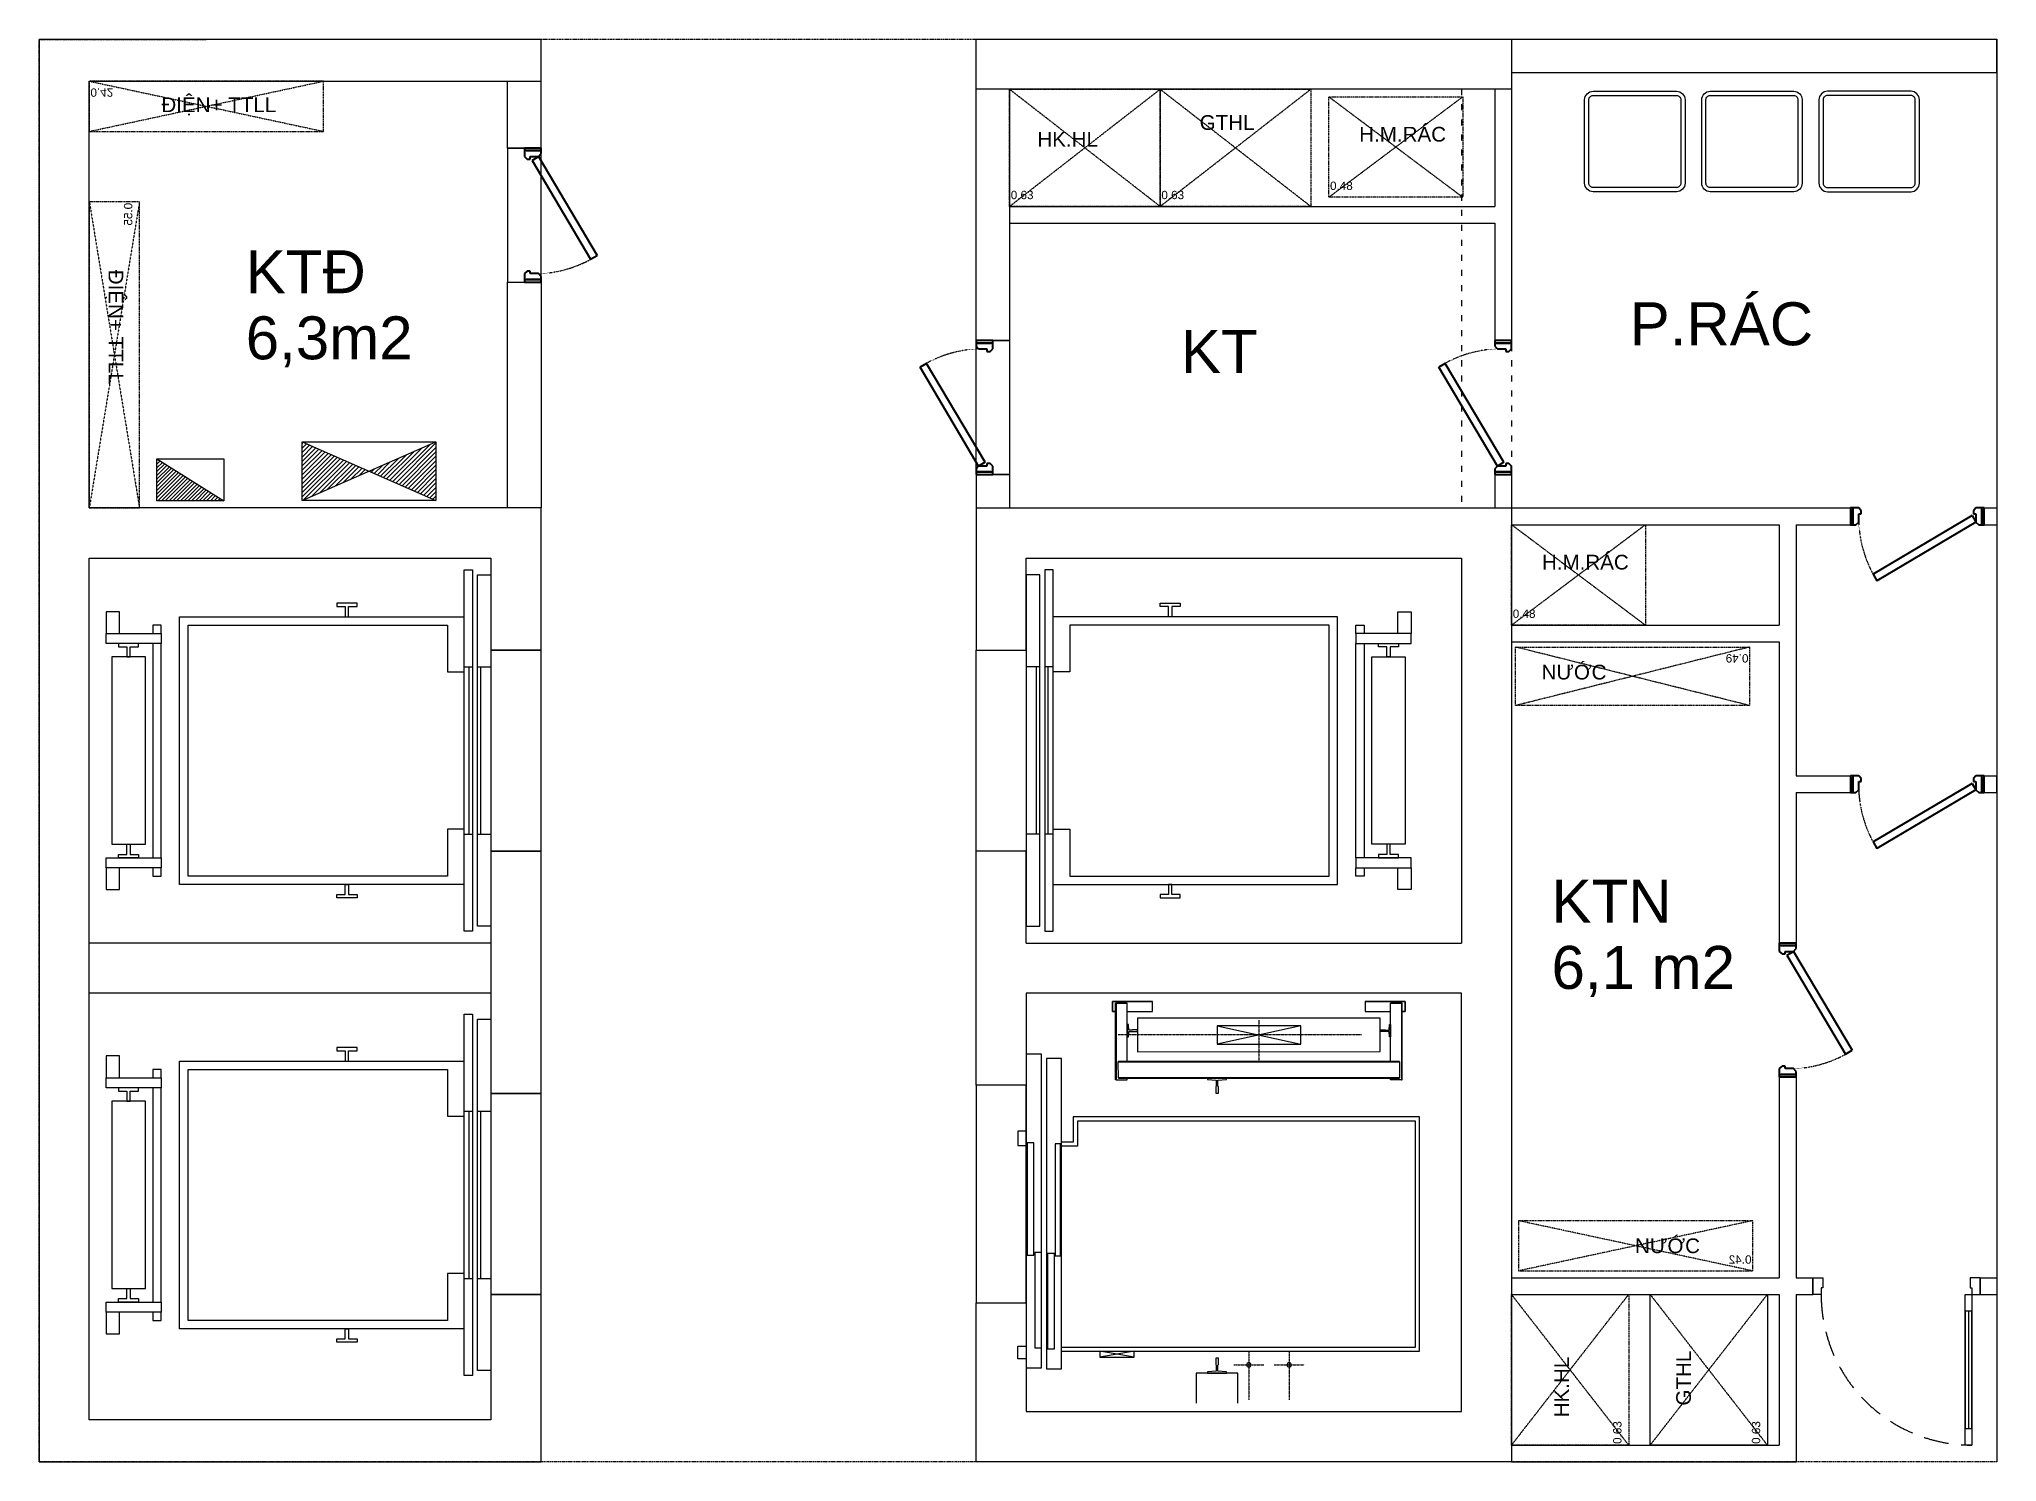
# Model space of a CAD drawing. Header units: millimetres. Extents: x -8540 to 3160, y -10300 to -1799.
import ezdxf
from ezdxf.enums import TextEntityAlignment as Align

# ---------------------------------------------------------------- set-up
doc = ezdxf.new("R2010")
doc.units = ezdxf.units.MM
for name, pattern in [('250602-MB CO CAU CĂN HO X1-3A-1$0$Xr_truc thang N3 tang dien hinh$0$T-Can ho$0$HIDDEN3', [0.2, 0.1, -0.1]), ('3PN B$0$HIDDENX2', [0.75, 0.5, -0.25]), ('ACAD_ISO02W100', [15, 12, -3]), ('ACAD_ISO03W100', [30, 12, -18]), ('HIDDEN', [9.525, 6.35, -3.175]), ('HIDDEN3', [0.2, 0.1, -0.1]), ('Xr_truc thang N3 tang dien hinh$0$T-Can ho$0$HIDDEN3', [0.2, 0.1, -0.1]), ('Xref Y2-Y4 ME$0$Xref MB Y2.Y4$0$Xr_truc thang N3 tang dien hinh$0$T-Can ho$0$HIDDEN3', [0.2, 0.1, -0.1]), ('Xref.Trục tầng 1$0$CENTER2', [1.125, 0.75, -0.125, 0.125, -0.125])]:
    doc.linetypes.add(name, pattern=pattern)
doc.layers.get('0').update_dxf_attribs({"color": 231})
for name, color, linetype in [('A-CONC', 2, 'Continuous'), ('A-DOOR', 142, 'Continuous'), ('A-FINE', 255, 'Continuous'), ('A-HIDD', 45, 'HIDDEN'), ('ICU. BE TONG', 6, 'Continuous'), ('MDI-BAO-TM', 3, 'HIDDEN')]:
    doc.layers.add(name, color=color, linetype=linetype)
for name, color, linetype, lineweight in [('A-FNSH', 253, 'Continuous', 9), ('A-LITE', 9, 'Continuous', 9), ('A-Truc', 10, 'Xref.Trục tầng 1$0$CENTER2', 9), ('A-Truc ky thuat', 162, 'Continuous', 0), ('A-WALL', 1, 'Continuous', 13), ('AS3_HIDDEN', 253, 'ACAD_ISO02W100', 15), ('NKB-Fur', 44, 'Continuous', 9), ('text', 7, 'Continuous', 20), ('Xref Y2-Y4 ME$0$Xref MB Y2.Y4$0$LM DIEN', 150, 'Continuous', 5)]:
    doc.layers.add(name, color=color, linetype=linetype, lineweight=lineweight)
doc.styles.add('250602-MB CO CAU CĂN HO X1-3A-1$0$Xr_truc thang N3 tang dien hinh$0$T-Can ho$0$Arial', font='arial.ttf')
doc.styles.add('PVT_Chu Thuong', font='arial.ttf', dxfattribs={"width": 0.8})
doc.styles.add('Xr_truc thang N3 tang dien hinh$0$T-Can ho$0$Arial', font='arial.ttf')
doc.styles.add('Xref Y2-Y4 ME$0$Xref MB Y2.Y4$0$Xr_truc thang N3 tang dien hinh$0$T-Can ho$0$Arial', font='arial.ttf')

# ---------------------------------------------------------------- blocks, each defined once
blk = doc.blocks.new('*U18')
blk.add_lwpolyline([(0, 0), (0, 700), (900, 700), (900, 0)], close=True)
at = {"linetype": 'Xr_truc thang N3 tang dien hinh$0$T-Can ho$0$HIDDEN3'}
for points in [[(0, 0), (900, 700)], [(0, 700), (900, 0)]]:
    blk.add_lwpolyline(points, dxfattribs=at)
at = {"style": 'Xr_truc thang N3 tang dien hinh$0$T-Can ho$0$Arial'}
blk.add_text('0.63', height=50, dxfattribs=at).set_placement((7, 43))
blk.add_attdef('--', text='', height=88, dxfattribs=at).set_placement((127, 190), align=Align.MIDDLE_CENTER)
blk = doc.blocks.new('*U19')
blk.add_lwpolyline([(0, 0), (0, 700), (900, 700), (900, 0)], close=True)
at = {"linetype": '250602-MB CO CAU CĂN HO X1-3A-1$0$Xr_truc thang N3 tang dien hinh$0$T-Can ho$0$HIDDEN3'}
for points in [[(0, 0), (900, 700)], [(0, 700), (900, 0)]]:
    blk.add_lwpolyline(points, dxfattribs=at)
at = {"style": '250602-MB CO CAU CĂN HO X1-3A-1$0$Xr_truc thang N3 tang dien hinh$0$T-Can ho$0$Arial'}
blk.add_text('0.63', height=50, dxfattribs=at).set_placement((7, 43))
blk.add_attdef('--', text='', height=88, dxfattribs=at).set_placement((127, 190), align=Align.MIDDLE_CENTER)
blk = doc.blocks.new('trx')
at = {"layer": 'NKB-Fur'}
for points in [[(1678104, 1027031), (1678604, 1027031, -0.414214), (1678654, 1026981), (1678654, 1026481, -0.414214), (1678604, 1026431), (1678104, 1026431, -0.414214), (1678054, 1026481), (1678054, 1026981, -0.414214)], [(1678104, 1027006), (1678604, 1027006, -0.414214), (1678629, 1026981), (1678629, 1026481, -0.414214), (1678604, 1026456), (1678104, 1026456, -0.414214), (1678079, 1026481), (1678079, 1026981, -0.414214)]]:
    blk.add_lwpolyline(points, format="xyb", close=True, dxfattribs=at)
blk = doc.blocks.new('THANG TÀNG DH_dwg_tm1700x1700mb-2265521-MẶT BẰNG TẦNG 08-11')
for p, q in [((-160, 500), (-110, 500)), ((-130, -500), (-130, 500)), ((-80, 500), (0, 500)), ((-60, -500), (-60, 500)), ((-160, -500), (-110, -500)), ((-80, -500), (0, -500))]:
    blk.add_line(p, q)
at = {"flags": 128}
for points in [[(-110, -1080), (-160, -1080), (-160, 1080), (-110, 1080)], [(-80, 1050), (0, 1050), (0, -1050), (-80, -1050)], [(-2220, 830), (-2300, 830), (-2300, 700), (-2220, 700)], [(-850, 860), (-800, 860), (-800, 880), (-920, 880), (-920, 860), (-870, 860), (-870, 800), (-850, 800)], [(-1970, 750), (-2020, 750), (-2020, 700), (-1970, 700)], [(-1970, 640), (-2020, 640), (-2020, -640), (-1970, -640), (-1970, 640), (-2300, 640), (-2300, 700), (-1970, 700)], [(-2155, 620), (-2105, 620), (-2105, 640), (-2225, 640), (-2225, 620), (-2175, 620), (-2175, 560), (-2155, 560)], [(-2065, 560), (-2265, 560), (-2265, -560), (-2065, -560)], [(-2155, -620), (-2105, -620), (-2105, -640), (-2225, -640), (-2225, -620), (-2175, -620), (-2175, -560), (-2155, -560)], [(-1970, -700), (-2020, -700), (-2020, -750), (-1970, -750), (-1970, -700), (-2300, -700), (-2300, -640), (-1970, -640)], [(-2220, -700), (-2300, -700), (-2300, -830), (-2220, -830)], [(-850, -860), (-800, -860), (-800, -880), (-920, -880), (-920, -860), (-870, -860), (-870, -800), (-850, -800)]]:
    blk.add_lwpolyline(points, close=True, dxfattribs=at)
for points in [[(-160, -800), (-1860, -800), (-1860, 800), (-160, 800)], [(-160, -470), (-260, -470), (-260, -750), (-1810, -750), (-1810, 750), (-260, 750), (-260, 470), (-160, 470)]]:
    blk.add_lwpolyline(points, dxfattribs=at)
blk = doc.blocks.new('THANG TÀNG DH_dwg_MB DH 5T TC 180$0$2_thang maycuon$0$Z$W__23185-2265523-MẶT BẰNG TẦNG 08-11')
at = {"flags": 128}
blk.add_lwpolyline([(57, -89), (-57, -89), (-57, -81), (-4.75, -78), (-4.75, -41.25), (-8, -38), (-8, 0), (8, 0), (8, -38), (4.75, -41.25), (4.75, -78), (57, -81)], close=True, dxfattribs=at)
blk = doc.blocks.new('THANG TÀNG DH_dwg_tm1400x2100mb-2265527-MẶT BẰNG TẦNG 08-11')
for p, q in [((1812, 2080), (1817, 2080)), ((710, 1945), (1210, 1835))]:
    blk.add_line(p, q)
at = {"flags": 128}
for points in [[(325, 2090), (85, 2090), (85, 2030), (103, 2030), (85, 2030), (85, 2090), (325, 2090), (325, 2030), (173, 2030)], [(103, 2080), (108, 2080), (108, 1622), (103, 1622), (103, 2080), (108, 2080), (110, 2080), (118, 2080), (171, 2080), (173, 2080)], [(173, 1732), (173, 2080), (171, 2080), (118, 2080), (110, 2080), (108, 2080)], [(1747, 2030), (1595, 2030), (1595, 2090), (1835, 2090), (1835, 2030), (1817, 2030), (1835, 2030), (1835, 2090), (1595, 2090)], [(1812, 1622), (1817, 1622), (1817, 2080), (1812, 2080), (1810, 2080), (1802, 2080), (1810, 2080), (1812, 2080), (1812, 1622), (1810, 1622), (1802, 1622), (1749, 1622), (1747, 1622), (1747, 1632)], [(1747, 1732), (1747, 2080), (1802, 2080), (1747, 2080)], [(1210, 1945), (1210, 1835), (710, 1835), (710, 1945), (1210, 1945), (710, 1835)], [(120, 1729), (120, 1732), (1800, 1732), (1800, 1729)], [(1800, 1634), (1800, 1638), (1800, 1641), (1800, 1650), (1800, 1713), (1800, 1722), (1800, 1725), (1800, 1729), (120, 1729), (120, 1725), (120, 1722), (120, 1713), (120, 1650), (120, 1641), (120, 1638), (120, 1634)], [(2139, 1750), (2229, 1750), (2229, -105), (2140, -105), (2140, 1750)], [(108, 1622), (110, 1622), (118, 1622), (171, 1622), (173, 1622), (173, 1632)], [(2140, 0), (0, 0), (0, 1400), (2070, 1400), (2070, 1250), (2140, 1250)], [(2140, 25), (25, 25), (25, 1375), (2045, 1375), (2045, 1225), (2140, 1225)], [(2260, 590), (2300, 590), (2300, 20), (2260, 20)], [(2350, -25), (2350, -45), (2400, -45), (2400, 30), (2350, 30)], [(1705, -35), (1910, 0), (1910, -35), (1705, -35), (1705, 0), (1910, -35)], [(1085, -310), (1085, -132), (1335, -132), (1335, -310)]]:
    blk.add_lwpolyline(points, dxfattribs=at)
for points in [[(108, 2076), (108, 2075)], [(1685, 1790), (235, 1790), (235, 1990), (1685, 1990)], [(182, 1919), (180, 1952), (173, 1952), (173, 1878), (180, 1878), (182, 1911), (204, 1911), (205, 1910), (235, 1910), (235, 1920), (205, 1920), (204, 1919)], [(1738, 1919), (1740, 1952), (1747, 1952), (1747, 1878), (1740, 1878), (1738, 1911), (1716, 1911), (1715, 1910), (1685, 1910), (1685, 1920), (1715, 1920), (1716, 1919)], [(2350, 1775), (2350, -100), (2260, -100), (2260, 1775)], [(1800, 1632), (120, 1632), (120, 1634), (1800, 1634)], [(1153, 1632), (1267, 1632), (1267, 1624), (1215, 1620), (1215, 1584), (1218, 1580), (1218, 1542), (1202, 1542), (1202, 1580), (1205, 1584), (1205, 1620), (1153, 1624)], [(2400, 1315), (2400, 1230), (2350, 1230), (2350, 1315)], [(2145, 570), (2145, 1240), (2177, 1240), (2177, 570)], [(2345, 1245), (2345, 575), (2305, 575), (2305, 1245)], [(2224, 585), (2224, 15), (2182, 15), (2182, 585)]]:
    blk.add_lwpolyline(points, close=True, dxfattribs=at)
for centre in [(779, -82), (1020, -82)]:
    blk.add_circle(centre, 13)
at = {"layer": 'A-Truc'}
for p, q in [((347, 1890), (1801, 1890)), ((960, 1980), (960, 1730)), ((779, 0), (779, -290)), ((1020, 0), (1020, -290)), ((869, -82), (689, -82)), ((1110, -82), (930, -82))]:
    blk.add_line(p, q, dxfattribs=at)
at = {"zscale": -1}
blk.add_blockref('THANG TÀNG DH_dwg_MB DH 5T TC 180$0$2_thang maycuon$0$Z$W__23185-2265523-MẶT BẰNG TẦNG 08-11', (1210, -42), dxfattribs=at)
blk = doc.blocks.new('*U23')
blk.add_lwpolyline([(0, 0), (0, 300), (1400, 300), (1400, 0)], close=True)
at = {"linetype": 'Xref Y2-Y4 ME$0$Xref MB Y2.Y4$0$Xr_truc thang N3 tang dien hinh$0$T-Can ho$0$HIDDEN3'}
for points in [[(0, 0), (1400, 300)], [(0, 300), (1400, 0)]]:
    blk.add_lwpolyline(points, dxfattribs=at)
at = {"style": 'Xref Y2-Y4 ME$0$Xref MB Y2.Y4$0$Xr_truc thang N3 tang dien hinh$0$T-Can ho$0$Arial'}
blk.add_text('0.42', height=50, dxfattribs=at).set_placement((7, 43))
blk.add_attdef('--', text='', height=88, dxfattribs=at).set_placement((127, 190), align=Align.MIDDLE_CENTER)
blk = doc.blocks.new('*U9')
blk.add_lwpolyline([(0, 0), (0, 300), (1830, 300), (1830, 0)], close=True)
at = {"linetype": 'Xref Y2-Y4 ME$0$Xref MB Y2.Y4$0$Xr_truc thang N3 tang dien hinh$0$T-Can ho$0$HIDDEN3'}
for points in [[(0, 0), (1830, 300)], [(0, 300), (1830, 0)]]:
    blk.add_lwpolyline(points, dxfattribs=at)
at = {"style": 'Xref Y2-Y4 ME$0$Xref MB Y2.Y4$0$Xr_truc thang N3 tang dien hinh$0$T-Can ho$0$Arial'}
blk.add_text('0.55', height=50, dxfattribs=at).set_placement((7, 43))
blk.add_attdef('--', text='', height=88, dxfattribs=at).set_placement((127, 190), align=Align.MIDDLE_CENTER)
blk = doc.blocks.new('*U24')
blk.add_lwpolyline([(0, 0), (0, 350), (1400, 350), (1400, 0)], close=True)
at = {"linetype": 'Xref Y2-Y4 ME$0$Xref MB Y2.Y4$0$Xr_truc thang N3 tang dien hinh$0$T-Can ho$0$HIDDEN3'}
for points in [[(0, 0), (1400, 350)], [(0, 350), (1400, 0)]]:
    blk.add_lwpolyline(points, dxfattribs=at)
at = {"style": 'Xref Y2-Y4 ME$0$Xref MB Y2.Y4$0$Xr_truc thang N3 tang dien hinh$0$T-Can ho$0$Arial'}
blk.add_text('0.49', height=50, dxfattribs=at).set_placement((7, 43))
blk.add_attdef('--', text='', height=88, dxfattribs=at).set_placement((127, 190), align=Align.MIDDLE_CENTER)
blk = doc.blocks.new('*U8')
blk.add_lwpolyline([(0, 0), (0, 300), (1400, 300), (1400, 0)], close=True)
at = {"linetype": 'Xref Y2-Y4 ME$0$Xref MB Y2.Y4$0$Xr_truc thang N3 tang dien hinh$0$T-Can ho$0$HIDDEN3'}
for points in [[(0, 0), (1400, 300)], [(0, 300), (1400, 0)]]:
    blk.add_lwpolyline(points, dxfattribs=at)
at = {"style": 'Xref Y2-Y4 ME$0$Xref MB Y2.Y4$0$Xr_truc thang N3 tang dien hinh$0$T-Can ho$0$Arial'}
blk.add_text('0.42', height=50, dxfattribs=at).set_placement((7, 43))
blk.add_attdef('--', text='', height=88, dxfattribs=at).set_placement((127, 190), align=Align.MIDDLE_CENTER)
blk = doc.blocks.new('TUCC')
at = {"layer": 'A-FNSH'}
h = blk.add_hatch(dxfattribs=at)
h.set_pattern_fill('ANSI31', color=8, scale=5, angle=90)
h.set_pattern_definition([(135, (159303.51, -210150.06), (-11.2253, -11.2253), [])])
h.paths.add_polyline_path([(159304, -210150), (159054, -210550), (159304, -210550)])
for p, q in [((159054, -210550), (159054, -210150)), ((159054, -210550), (159304, -210150)), ((159054, -210150), (159304, -210150)), ((159304, -210150), (159304, -210550)), ((159304, -210550), (159054, -210550))]:
    blk.add_line(p, q, dxfattribs=at)
blk = doc.blocks.new('*X4')
at = {"color": 0}
for p, q in [((32025, 38840), (32032, 38847)), ((32586, 38605), (32825, 38844)), ((32025, 38813), (32051, 38839)), ((32025, 38787), (32069, 38831)), ((32025, 38760), (32087, 38823)), ((32025, 38734), (32106, 38815)), ((32025, 38707), (32124, 38807)), ((32025, 38681), (32143, 38798)), ((32025, 38654), (32161, 38790)), ((32025, 38628), (32180, 38782)), ((32025, 38601), (32198, 38774)), ((32025, 38575), (32217, 38766)), ((32025, 38548), (32235, 38758)), ((32025, 38522), (32253, 38750)), ((32034, 38504), (32272, 38742)), ((32081, 38524), (32290, 38734)), ((32475, 38653), (32552, 38731)), ((32493, 38645), (32600, 38751)), ((32512, 38637), (32647, 38772)), ((32530, 38629), (32694, 38793)), ((32549, 38621), (32741, 38813)), ((32567, 38613), (32788, 38834)), ((32604, 38597), (32825, 38818)), ((32622, 38589), (32825, 38791)), ((32641, 38581), (32825, 38765)), ((32659, 38572), (32825, 38738)), ((32128, 38545), (32309, 38726)), ((32175, 38566), (32327, 38718)), ((32222, 38586), (32346, 38710)), ((32270, 38607), (32364, 38702)), ((32317, 38628), (32383, 38694)), ((32364, 38648), (32401, 38685)), ((32411, 38669), (32420, 38677)), ((32438, 38669), (32458, 38689)), ((32456, 38661), (32505, 38710)), ((32678, 38564), (32825, 38712)), ((32696, 38556), (32825, 38685)), ((32715, 38548), (32825, 38659)), ((32733, 38540), (32825, 38632)), ((32752, 38532), (32825, 38606)), ((32770, 38524), (32825, 38579)), ((32788, 38516), (32825, 38553)), ((32807, 38508), (32825, 38526))]:
    blk.add_line(p, q, dxfattribs=at)
blk = doc.blocks.new('P3')
at = {"layer": 'A-FNSH'}
for p, q in [((-400, 175), (400, 175)), ((-400, 175), (400, -175)), ((-400, -175), (400, 175)), ((-400, -175), (-400, 175)), ((400, 175), (400, -175)), ((400, -175), (-400, -175))]:
    blk.add_line(p, q, dxfattribs=at)
at = {"layer": 'A-FNSH', "color": 8}
blk.add_blockref('*X4', (-32425, -38675), dxfattribs=at)
blk = doc.blocks.new('*U20')
blk.add_lwpolyline([(0, 0), (0, 600), (800, 600), (800, 0)], close=True)
at = {"linetype": 'Xref Y2-Y4 ME$0$Xref MB Y2.Y4$0$Xr_truc thang N3 tang dien hinh$0$T-Can ho$0$HIDDEN3'}
for points in [[(0, 0), (800, 600)], [(0, 600), (800, 0)]]:
    blk.add_lwpolyline(points, dxfattribs=at)
at = {"style": 'Xref Y2-Y4 ME$0$Xref MB Y2.Y4$0$Xr_truc thang N3 tang dien hinh$0$T-Can ho$0$Arial'}
blk.add_text('0.48', height=50, dxfattribs=at).set_placement((7, 43))
blk.add_attdef('--', text='', height=88, dxfattribs=at).set_placement((127, 190), align=Align.MIDDLE_CENTER)
blk = doc.blocks.new('*U21')
blk.add_lwpolyline([(0, 0), (0, 700), (900, 700), (900, 0)], close=True)
at = {"linetype": 'Xr_truc thang N3 tang dien hinh$0$T-Can ho$0$HIDDEN3'}
for points in [[(0, 0), (900, 700)], [(0, 700), (900, 0)]]:
    blk.add_lwpolyline(points, dxfattribs=at)
at = {"style": 'Xr_truc thang N3 tang dien hinh$0$T-Can ho$0$Arial'}
blk.add_text('0.63', height=50, dxfattribs=at).set_placement((7, 43))
blk.add_attdef('--', text='', height=88, dxfattribs=at).set_placement((127, 190), align=Align.MIDDLE_CENTER)
blk = doc.blocks.new('*U22')
blk.add_lwpolyline([(0, 0), (0, 700), (900, 700), (900, 0)], close=True)
at = {"linetype": '250602-MB CO CAU CĂN HO X1-3A-1$0$Xr_truc thang N3 tang dien hinh$0$T-Can ho$0$HIDDEN3'}
for points in [[(0, 0), (900, 700)], [(0, 700), (900, 0)]]:
    blk.add_lwpolyline(points, dxfattribs=at)
at = {"style": '250602-MB CO CAU CĂN HO X1-3A-1$0$Xr_truc thang N3 tang dien hinh$0$T-Can ho$0$Arial'}
blk.add_text('0.63', height=50, dxfattribs=at).set_placement((7, 43))
blk.add_attdef('--', text='', height=88, dxfattribs=at).set_placement((127, 190), align=Align.MIDDLE_CENTER)
blk = doc.blocks.new('*U16')
blk.add_line((100, -70), (800, -70))
for points in [[(-100, 0), (-100, -60), (-40, -60), (-40, -50), (0, -50), (0, 0)], [(0, -50), (900, -50), (900, -90), (0, -90)], [(100, -50), (100, -90), (800, -90), (800, -50)], [(-100, -1000), (-100, -940), (-40, -940), (-40, -950), (0, -950), (0, -1000)]]:
    blk.add_lwpolyline(points, close=True)
at = {"linetype": '3PN B$0$HIDDENX2', "ltscale": 300}
blk.add_arc((0, -50), 900, 270, 0, dxfattribs=at)
blk = doc.blocks.new('KTV-CuaDi-1Canh-Thep - DT1_1-800x2200-EI45-9656795-MẶT BẰNG KIẾN TRÚC TẦNG 4-15')
at = {"layer": 'A-DOOR', "lineweight": 35}
for p, q in [((-365, 35), (226, 385)), ((249, 346), (226, 385)), ((-342, -4), (249, 346)), ((-400, 50), (-415, 50)), ((-415, 50), (-415, -50)), ((-382, 50), (-400, 50)), ((-400, 50), (-400, -50)), ((-400, -40), (-400, 50)), ((-365, 35), (-382, 50)), ((-365, -15), (-365, 35)), ((-342, -4), (-365, 35)), ((352, 50), (335, 35)), ((335, 35), (335, -15)), ((370, 50), (352, 50)), ((370, -50), (370, 50)), ((370, 50), (370, -40)), ((385, 50), (370, 50)), ((385, -50), (385, 50)), ((-415, -50), (-400, -50)), ((-400, -50), (-365, -50)), ((-350, -15), (-365, -15)), ((-365, -50), (-350, -33)), ((-350, -33), (-350, -15)), ((335, -15), (320, -15)), ((320, -15), (320, -33)), ((320, -33), (335, -50)), ((335, -50), (370, -50)), ((370, -50), (385, -50))]:
    blk.add_line(p, q, dxfattribs=at)
at = {"layer": 'AS3_HIDDEN', "linetype": 'HIDDEN3'}
blk.add_arc((-380, 5), 716, 2.4343, 32.0969, dxfattribs=at)
blk = doc.blocks.new('*U17')
blk.add_lwpolyline([(0, 0), (0, 600), (800, 600), (800, 0)], close=True)
at = {"linetype": 'Xref Y2-Y4 ME$0$Xref MB Y2.Y4$0$Xr_truc thang N3 tang dien hinh$0$T-Can ho$0$HIDDEN3'}
for points in [[(0, 0), (800, 600)], [(0, 600), (800, 0)]]:
    blk.add_lwpolyline(points, dxfattribs=at)
at = {"style": 'Xref Y2-Y4 ME$0$Xref MB Y2.Y4$0$Xr_truc thang N3 tang dien hinh$0$T-Can ho$0$Arial'}
blk.add_text('0.48', height=50, dxfattribs=at).set_placement((7, 43))
blk.add_attdef('--', text='', height=88, dxfattribs=at).set_placement((127, 190), align=Align.MIDDLE_CENTER)

msp = doc.modelspace()

# ---------------------------------------------------------------- linework, layer by layer
at = {"layer": 'A-CONC'}
for p, q in [((-2940, -1799), (260, -1799)), ((260, -1799), (260, -2098)), ((260, -2098), (-2940, -2098)), ((-2940, -4600), (-2940, -5450)), ((-2940, -4600), (260, -4600)), ((260, -4600), (260, -10300)), ((-2640, -5450), (-2640, -4900)), ((-2640, -4900), (-40, -4900)), ((-40, -4900), (-40, -7200)), ((-2940, -5450), (-2640, -5450)), ((-2940, -8050), (-2940, -6650)), ((-2640, -6650), (-2940, -6650)), ((-2640, -7200), (-2640, -6650)), ((-2640, -7200), (-40, -7200)), ((-40, -7500), (-2640, -7500)), ((-2640, -7500), (-2640, -8050)), ((-40, -10000), (-40, -7500)), ((-2640, -8050), (-2940, -8050)), ((-2940, -10300), (-2940, -9350)), ((-2940, -9350), (-2640, -9350)), ((-2640, -9350), (-2640, -10000)), ((-2640, -10000), (-40, -10000)), ((260, -10300), (-2940, -10300))]:
    msp.add_line(p, q, dxfattribs=at)
for points in [[(-5540, -2050), (-5540, -1800), (-8540, -1800), (-8540, -10300), (-5540, -10300), (-5540, -9300), (-5840, -9300), (-5840, -10050), (-8240, -10050), (-8240, -4900), (-5840, -4900)], [(-2940, -2098), (-2940, -1799)], [(-5540, -4600), (-8240, -4600), (-8240, -2050), (-5540, -2050)], [(-5840, -4900), (-5840, -5450), (-5540, -5450), (-5540, -4600)]]:
    msp.add_lwpolyline(points, dxfattribs=at)
msp.add_lwpolyline([(-5840, -6650), (-5840, -8100), (-5540, -8100), (-5540, -6650)], close=True, dxfattribs=at)
at = {"layer": 'A-FINE', "linetype": 'ACAD_ISO03W100', "ltscale": 3}
for p, q in [((-40, -2098), (-40, -4600)), ((260, -2098), (260, -4600))]:
    msp.add_line(p, q, dxfattribs=at)
at = {"layer": 'A-FINE'}
for p, q in [((-2940, -6650), (-2940, -5450)), ((-2640, -5450), (-2640, -6650)), ((-5840, -7200), (-8240, -7200)), ((-5840, -7500), (-8240, -7500))]:
    msp.add_line(p, q, dxfattribs=at)
for points in [[(-5540, -2450), (-5740, -2450), (-5740, -3250), (-5540, -3250)], [(-2940, -3600), (-2740, -3600), (-2740, -4400), (-2940, -4400)], [(-5540, -5450), (-5840, -5450), (-5840, -6650), (-5540, -6650)], [(-5540, -8100), (-5840, -8100), (-5840, -9300), (-5540, -9300)]]:
    msp.add_lwpolyline(points, close=True, dxfattribs=at)
msp.add_lwpolyline([(-2940, -8050), (-2940, -9350), (-2640, -9350), (-2640, -8050), (-2940, -8050)], dxfattribs=at)
at = {"layer": 'A-WALL'}
for p, q in [((260, -1799), (3160, -1799, 0)), ((3160, -1799, 0), (3160, -10299, 0)), ((-5740, -2450), (-5740, -2050)), ((-2940, -3600), (-2940, -2098)), ((-2740, -2098), (-2740, -3600)), ((160, -2098), (160, -2798)), ((260, -1999), (3160, -1999, 0)), ((260, -2098), (260, -3600)), ((-2740, -2798), (161, -2798)), ((-2740, -2898), (161, -2898)), ((160, -2898), (160, -3600)), ((-2740, -3600), (-2940, -3600)), ((160, -3600), (260, -3600)), ((-2940, -4400), (-2740, -4400)), ((-2940, -4400), (-2940, -4600)), ((-2740, -4400), (-2740, -4600)), ((160, -4400), (160, -4600)), ((160, -4400), (260, -4400)), ((260, -4400), (260, -4600)), ((260, -4600), (2285, -4600)), ((2285, -4700, 0), (2285, -4600, 0)), ((3085, -4600, 0), (3160, -4600, 0)), ((3085, -4700, 0), (3085, -4600, 0)), ((260, -4700), (1860, -4700)), ((1860, -4700), (1860, -5300)), ((1960, -4700), (2285, -4700)), ((1960, -4700), (1960, -6200)), ((3085, -4700, 0), (3160, -4700, 0)), ((260, -5300), (1860, -5300)), ((260, -5400), (1860, -5400)), ((1860, -5400), (1860, -7200)), ((1960, -6200), (2285, -6200)), ((2285, -6300, 0), (2285, -6200, 0)), ((3085, -6200, 0), (3160, -6200, 0)), ((3085, -6300, 0), (3085, -6200, 0)), ((3160, -6300, 0), (3160, -6200, 0)), ((1960, -6300), (2285, -6300)), ((1960, -6300), (1960, -7200)), ((3085, -6300, 0), (3160, -6300, 0)), ((1860, -7200, 0), (1960, -7200, 0)), ((1860, -8000, 0), (1960, -8000, 0)), ((1860, -8000), (1860, -9200, 0)), ((1960, -8000), (1960, -9200, 0)), ((260, -9200), (1860, -9200, 0)), ((1960, -9200, 0), (2060, -9200, 0)), ((2060, -9200), (2060, -9300)), ((3060, -9200), (3160, -9200)), ((3060, -9200), (3060, -9300)), ((260, -9300), (1860, -9300, 0)), ((1860, -9300, 0), (1860, -10200, 0)), ((1960, -9300, 0), (2060, -9300, 0)), ((1960, -9300, 0), (1960, -10300, 0)), ((3060, -9300), (3160, -9300)), ((260, -10200), (1860, -10200)), ((260, -10300), (1960, -10300))]:
    msp.add_line(p, q, dxfattribs=at)
at = {"layer": 'A-WALL', "elevation": 0}
for points in [[(3160, -1999), (3160, -1799)], [(3160, -4600), (3160, -4700)]]:
    msp.add_lwpolyline(points, dxfattribs=at)
at = {"layer": 'A-WALL'}
for points in [[(-5540, -2450), (-5540, -2050)], [(-5740, -2450), (-5540, -2450)], [(-5740, -4600), (-5740, -3250), (-5540, -3250), (-5540, -4600)], [(3160, -9200), (3160, -9300)]]:
    msp.add_lwpolyline(points, dxfattribs=at)
at = {"layer": 'MDI-BAO-TM'}
msp.add_lwpolyline([(-8540, -1800), (3160, -1799), (3160, -10299), (-8540, -10300)], close=True, dxfattribs=at)

# ---------------------------------------------------------------- block references
at = {"layer": 'A-DOOR', "color": 7, "lineweight": 35}
for p, zscale, rotation in [((-5590, -2865), -1, 270.000072868106), ((-2890, -3985), -1, 90.00007286810593), ((210, -3985), -1, 90.00007286810593), ((2670, -4650, 0), -0.9999999999999999, 180.0000728681059), ((2670, -6250, 0), -0.9999999999999999, 180.0000728681059), ((1910, -7615), -0.9999999999999999, 270.0000728681059)]:
    msp.add_blockref('KTV-CuaDi-1Canh-Thep - DT1_1-800x2200-EI45-9656795-MẶT BẰNG KIẾN TRÚC TẦNG 4-15', p, dxfattribs=dict(at, zscale=zscale, rotation=rotation))
at = {"layer": 'A-DOOR', "rotation": 270}
msp.add_blockref('*U16', (3060, -9300), dxfattribs=at)
at = {"layer": 'A-HIDD', "color": 7}
ref = msp.add_blockref('*U23', (-8240, -2050), dxfattribs=dict(at, xscale=-1, rotation=179.9988975320294))
ref.add_attrib('--', 'ĐIỆN+ TTLL', dxfattribs={"layer": '0', "height": 88, "rotation": 359.9989, "style": 'Xref Y2-Y4 ME$0$Xref MB Y2.Y4$0$Xr_truc thang N3 tang dien hinh$0$T-Can ho$0$Arial'}).set_placement((-7466, -2191, 0), align=Align.MIDDLE_CENTER)
ref = msp.add_blockref('*U21', (-2740, -2798), dxfattribs=dict(at, rotation=0.001102467970536392))
ref.add_attrib('--', 'HK.HL', dxfattribs={"layer": '0', "height": 88, "rotation": 0.0011, "style": 'Xr_truc thang N3 tang dien hinh$0$T-Can ho$0$Arial'}).set_placement((-2393, -2397), align=Align.MIDDLE_CENTER)
ref = msp.add_blockref('*U22', (-1840, -2798), dxfattribs=dict(at, rotation=0.001102467970536392))
ref.add_attrib('--', 'GTHL', dxfattribs={"layer": '0', "height": 88, "rotation": 0.0011, "style": '250602-MB CO CAU CĂN HO X1-3A-1$0$Xr_truc thang N3 tang dien hinh$0$T-Can ho$0$Arial'}).set_placement((-1440, -2297), align=Align.MIDDLE_CENTER)
ref = msp.add_blockref('*U17', (-832, -2743, 0), dxfattribs=dict(at, rotation=359.9966043141499))
ref.add_attrib('--', 'H.M.RÁC', dxfattribs={"layer": '0', "height": 88, "rotation": 359.9966, "style": 'Xref Y2-Y4 ME$0$Xref MB Y2.Y4$0$Xr_truc thang N3 tang dien hinh$0$T-Can ho$0$Arial'}).set_placement((-391, -2367), align=Align.MIDDLE_CENTER)
ref = msp.add_blockref('*U9', (-7940, -2770), dxfattribs=dict(at, xscale=-1, rotation=89.9988975257474))
ref.add_attrib('--', 'ĐIỆN+ TTLL', dxfattribs={"layer": '0', "height": 88, "rotation": 269.9989, "style": 'Xref Y2-Y4 ME$0$Xref MB Y2.Y4$0$Xr_truc thang N3 tang dien hinh$0$T-Can ho$0$Arial'}).set_placement((-8081, -3520, 0), align=Align.MIDDLE_CENTER)
ref = msp.add_blockref('*U20', (260, -5300), dxfattribs=dict(at, rotation=359.9966043141499))
ref.add_attrib('--', 'H.M.RÁC', dxfattribs={"layer": '0', "height": 88, "rotation": 359.9966, "style": 'Xref Y2-Y4 ME$0$Xref MB Y2.Y4$0$Xr_truc thang N3 tang dien hinh$0$T-Can ho$0$Arial'}).set_placement((701, -4924, 0), align=Align.MIDDLE_CENTER)
ref = msp.add_blockref('*U24', (1683, -5431, 0), dxfattribs=dict(at, rotation=180.0011024679703))
ref.add_attrib('--', 'NƯỚC', dxfattribs={"layer": '0', "height": 88, "rotation": 0.0011, "style": 'Xref Y2-Y4 ME$0$Xref MB Y2.Y4$0$Xr_truc thang N3 tang dien hinh$0$T-Can ho$0$Arial'}).set_placement((633, -5581, 0), align=Align.MIDDLE_CENTER)
ref = msp.add_blockref('*U8', (1701, -9159, 0), dxfattribs=dict(at, xscale=-1, rotation=0.001102461680986266))
ref.add_attrib('--', 'NƯỚC', dxfattribs={"layer": '0', "height": 88, "rotation": 0.0011, "style": 'Xref Y2-Y4 ME$0$Xref MB Y2.Y4$0$Xr_truc thang N3 tang dien hinh$0$T-Can ho$0$Arial'}).set_placement((1192, -9009, 0), align=Align.MIDDLE_CENTER)
ref = msp.add_blockref('*U18', (960, -10200), dxfattribs=dict(at, rotation=90.00110246797054))
ref.add_attrib('--', 'HK.HL', dxfattribs={"layer": '0', "height": 88, "rotation": 90.0011, "style": 'Xr_truc thang N3 tang dien hinh$0$T-Can ho$0$Arial'}).set_placement((559, -9853), align=Align.MIDDLE_CENTER)
at = {"layer": 'A-LITE', "ltscale": 0.3, "zscale": -1, "rotation": 359.9983905956682}
for p in [(-5840, -6050), (-5840, -8705)]:
    msp.add_blockref('THANG TÀNG DH_dwg_tm1700x1700mb-2265521-MẶT BẰNG TẦNG 08-11', p, dxfattribs=at)
at = {"layer": 'A-LITE', "ltscale": 0.3, "xscale": -1, "zscale": -1}
for name, p, rotation in [('THANG TÀNG DH_dwg_tm1700x1700mb-2265521-MẶT BẰNG TẦNG 08-11', (-2640, -6050), 0.001609404331723852), ('THANG TÀNG DH_dwg_tm1400x2100mb-2265527-MẶT BẰNG TẦNG 08-11', (-290, -9639), 0.002579248828036285)]:
    msp.add_blockref(name, p, dxfattribs=dict(at, rotation=rotation))
at = {"layer": 'A-Truc ky thuat', "color": 7}
ref = msp.add_blockref('*U19', (1789, -10200, 0), dxfattribs=dict(at, rotation=90.00110246797054))
ref.add_attrib('--', 'GTHL', dxfattribs={"layer": '0', "height": 88, "rotation": 90.0011, "style": '250602-MB CO CAU CĂN HO X1-3A-1$0$Xr_truc thang N3 tang dien hinh$0$T-Can ho$0$Arial'}).set_placement((1288, -9800, 0), align=Align.MIDDLE_CENTER)
at = {"layer": 'ICU. BE TONG', "color": 7, "linetype": 'Continuous', "rotation": 180.0011024679706}
for p in [(1679331, 1024353), (1680031, 1024353)]:
    msp.add_blockref('trx', p, dxfattribs=at)
at = {"layer": 'ICU. BE TONG', "color": 7, "linetype": 'Continuous', "xscale": -1, "rotation": 179.9988975320294}
msp.add_blockref('trx', (-1675937, 1024353), dxfattribs=at)
at = {"layer": 'Xref Y2-Y4 ME$0$Xref MB Y2.Y4$0$LM DIEN', "color": 7}
for name, p, rotation in [('P3', (-6568, -4381), 0.001102467970271848), ('TUCC', (202711, 154751), 270.0011024679706)]:
    msp.add_blockref(name, p, dxfattribs=dict(at, rotation=rotation))

# ---------------------------------------------------------------- texts
at = {"layer": 'text', "color": 7, "style": 'PVT_Chu Thuong'}
for s, p in [('KTĐ', (-7305, -3317)), ('P.RÁC', (966, -3628)), ('6,3m2', (-7305, -3712)), ('KT', (-1716, -3793)), ('KTN', (499, -7079)), ('6,1 m2', (499, -7474))]:
    msp.add_text(s, height=256.8, rotation=359.9983, dxfattribs=at).set_placement(p)

doc.saveas('drawing.dxf')
